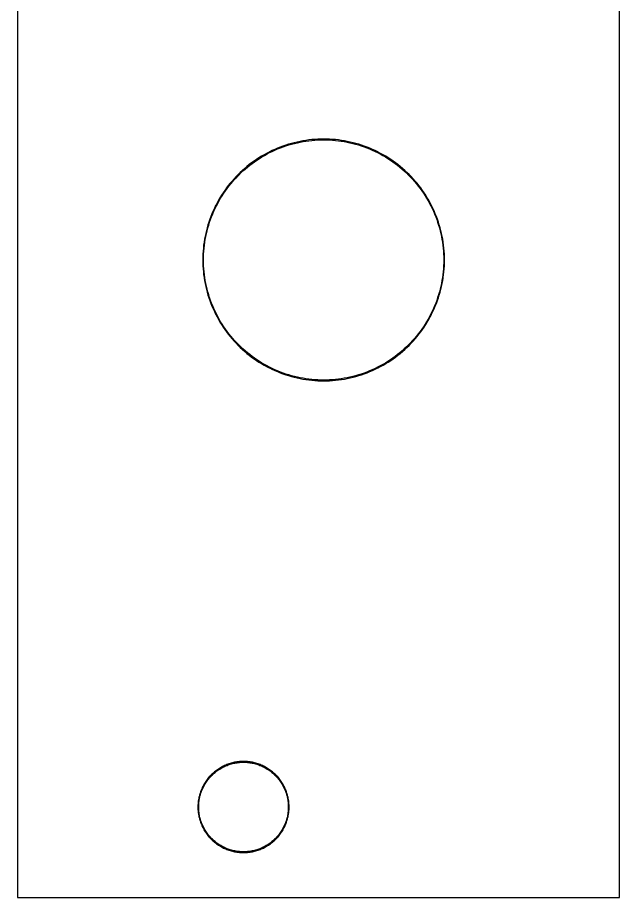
# Model space of a CAD drawing. Extents: x 1 to 21, y 9 to 138.
# Drawn here: x 1.27 to 21.25, y 9.25 to 38.46 of the extents above; entities that cross this region are included whole.
import ezdxf

# ---------------------------------------------------------------- set-up
doc = ezdxf.new("R2010")
doc.units = 0

msp = doc.modelspace()

# ---------------------------------------------------------------- linework, layer by layer
at = {"color": 34, "true_color": 0x008000}
for points in [[(1.27, 9.25398, 0), (21.24989, 9.25398, 0), (21.24989, 137.75411, 0), (1.27, 137.75411, 0), (1.27, 9.25398, 0)], [(11.33195, 34.42537, 0), (11.23365, 34.42181, 0), (11.13586, 34.41572, 0), (11.03782, 34.40734, 0), (10.94028, 34.39667, 0), (10.843, 34.38347, 0), (10.83908, 34.38285, 0), (10.7423, 34.3671, 0), (10.64578, 34.34906, 0), (10.54977, 34.32874, 0), (10.45426, 34.30614, 0), (10.35927, 34.28125, 0), (10.26504, 34.25381, 0), (10.17131, 34.2241, 0), (10.0786, 34.19209, 0), (9.9864, 34.15806, 0), (9.89547, 34.12148, 0), (9.80504, 34.08287, 0), (9.71589, 34.04198, 0), (9.62775, 33.9988, 0), (9.62421, 33.99698, 0), (9.53683, 33.95178, 0), (9.45098, 33.90453, 0), (9.36614, 33.85526, 0), (9.28257, 33.8037, 0), (9.20027, 33.75011, 0), (9.11926, 33.69448, 0), (9.03975, 33.63707, 0), (8.96152, 33.57764, 0), (8.88507, 33.51617, 0), (8.80988, 33.45318, 0), (8.73623, 33.3879, 0), (8.66433, 33.3211, 0), (8.59399, 33.25277, 0), (8.59118, 33.24996, 0), (8.52285, 33.1796, 0), (8.45604, 33.10772, 0), (8.39077, 33.03405, 0), (8.32778, 32.95888, 0), (8.26631, 32.88243, 0), (8.20687, 32.80419, 0), (8.14947, 32.72469, 0), (8.09384, 32.64367, 0), (8.04025, 32.56136, 0), (7.98869, 32.4778, 0), (7.93941, 32.39297, 0), (7.89217, 32.30711, 0), (7.84696, 32.21974, 0), (7.84515, 32.2162, 0), (7.80197, 32.12806, 0), (7.76108, 32.03891, 0), (7.72247, 31.94848, 0), (7.68589, 31.85755, 0), (7.65186, 31.76535, 0), (7.61985, 31.67264, 0), (7.59014, 31.57891, 0), (7.5627, 31.48468, 0), (7.53781, 31.38968, 0), (7.51521, 31.29418, 0), (7.49489, 31.19817, 0), (7.47685, 31.10165, 0), (7.4611, 31.00487, 0), (7.46048, 31.00095, 0), (7.44728, 30.90367, 0), (7.43661, 30.80613, 0), (7.42822, 30.70809, 0), (7.42213, 30.6103, 0), (7.41857, 30.512, 0), (7.4173, 30.41396, 0), (7.41857, 30.31591, 0), (7.42213, 30.21761, 0), (7.42822, 30.11982, 0), (7.43661, 30.02178, 0), (7.44728, 29.92424, 0), (7.46048, 29.82696, 0), (7.4611, 29.82304, 0), (7.47685, 29.72626, 0), (7.49489, 29.62974, 0), (7.51521, 29.53373, 0), (7.53781, 29.43823, 0), (7.5627, 29.34323, 0), (7.59014, 29.249, 0), (7.61985, 29.15527, 0), (7.65186, 29.06256, 0), (7.68589, 28.97036, 0), (7.72247, 28.87943, 0), (7.76108, 28.789, 0), (7.80197, 28.69985, 0), (7.84515, 28.61171, 0), (7.84696, 28.60817, 0), (7.89217, 28.52079, 0), (7.93941, 28.43494, 0), (7.98869, 28.35011, 0), (8.04025, 28.26654, 0), (8.09384, 28.18424, 0), (8.14947, 28.10322, 0), (8.20687, 28.02372, 0), (8.26631, 27.94548, 0), (8.32778, 27.86903, 0), (8.39077, 27.79385, 0), (8.45604, 27.72019, 0), (8.52285, 27.6483, 0), (8.59118, 27.57795, 0), (8.59399, 27.57514, 0), (8.66433, 27.50681, 0), (8.73623, 27.44001, 0), (8.80988, 27.37473, 0), (8.88507, 27.31174, 0), (8.96152, 27.25027, 0), (9.03975, 27.19083, 0), (9.11926, 27.13343, 0), (9.20027, 27.0778, 0), (9.28257, 27.02421, 0), (9.36614, 26.97265, 0), (9.45098, 26.92337, 0), (9.53683, 26.87613, 0), (9.62421, 26.83092, 0), (9.62775, 26.82911, 0), (9.71589, 26.78593, 0), (9.80504, 26.74504, 0), (9.89547, 26.70643, 0), (9.9864, 26.66985, 0), (10.0786, 26.63582, 0), (10.17131, 26.60381, 0), (10.26504, 26.5741, 0), (10.35927, 26.54666, 0), (10.45426, 26.52177, 0), (10.54977, 26.49917, 0), (10.64578, 26.47885, 0), (10.7423, 26.46081, 0), (10.83908, 26.44506, 0), (10.843, 26.44444, 0), (10.94028, 26.43124, 0), (11.03782, 26.42057, 0), (11.13586, 26.41219, 0), (11.23365, 26.40609, 0), (11.33195, 26.40253, 0), (11.43, 26.40126, 0), (11.52804, 26.40253, 0), (11.62634, 26.40609, 0), (11.72413, 26.41219, 0), (11.82217, 26.42057, 0), (11.91971, 26.43124, 0), (12.01699, 26.44444, 0), (12.02091, 26.44506, 0), (12.11769, 26.46081, 0), (12.21421, 26.47885, 0), (12.31022, 26.49917, 0), (12.40572, 26.52177, 0), (12.50072, 26.54666, 0), (12.59495, 26.5741, 0), (12.68868, 26.60381, 0), (12.78139, 26.63582, 0), (12.87359, 26.66985, 0), (12.96452, 26.70643, 0), (13.05495, 26.74504, 0), (13.1441, 26.78593, 0), (13.23224, 26.82911, 0), (13.23578, 26.83092, 0), (13.32316, 26.87613, 0), (13.40901, 26.92337, 0), (13.49384, 26.97265, 0), (13.57741, 27.02421, 0), (13.65971, 27.0778, 0), (13.74073, 27.13343, 0), (13.82023, 27.19083, 0), (13.89847, 27.25027, 0), (13.97492, 27.31174, 0), (14.0501, 27.37473, 0), (14.12376, 27.44001, 0), (14.19565, 27.50681, 0), (14.266, 27.57514, 0), (14.26881, 27.57795, 0), (14.33714, 27.6483, 0), (14.40394, 27.72019, 0), (14.46922, 27.79385, 0), (14.53221, 27.86903, 0), (14.59368, 27.94548, 0), (14.65312, 28.02372, 0), (14.71052, 28.10322, 0), (14.76615, 28.18424, 0), (14.81974, 28.26654, 0), (14.8713, 28.35011, 0), (14.92058, 28.43494, 0), (14.96782, 28.52079, 0), (15.01303, 28.60817, 0), (15.01484, 28.61171, 0), (15.05802, 28.69985, 0), (15.09891, 28.789, 0), (15.13752, 28.87943, 0), (15.1741, 28.97036, 0), (15.20813, 29.06256, 0), (15.24014, 29.15527, 0), (15.26985, 29.249, 0), (15.29729, 29.34323, 0), (15.32218, 29.43823, 0), (15.34478, 29.53373, 0), (15.3651, 29.62974, 0), (15.38314, 29.72626, 0), (15.39889, 29.82304, 0), (15.39951, 29.82696, 0), (15.41271, 29.92424, 0), (15.42338, 30.02178, 0), (15.43176, 30.11982, 0), (15.43786, 30.21761, 0), (15.44142, 30.31591, 0), (15.44269, 30.41396, 0), (15.44142, 30.512, 0), (15.43786, 30.6103, 0), (15.43176, 30.70809, 0), (15.42338, 30.80613, 0), (15.41271, 30.90367, 0), (15.39951, 31.00095, 0), (15.39889, 31.00487, 0), (15.38314, 31.10165, 0), (15.3651, 31.19817, 0), (15.34478, 31.29418, 0), (15.32218, 31.38968, 0), (15.29729, 31.48468, 0), (15.26985, 31.57891, 0), (15.24014, 31.67264, 0), (15.20813, 31.76535, 0), (15.1741, 31.85755, 0), (15.13752, 31.94848, 0), (15.09891, 32.03891, 0), (15.05802, 32.12806, 0), (15.01484, 32.2162, 0), (15.01303, 32.21974, 0), (14.96782, 32.30711, 0), (14.92058, 32.39297, 0), (14.8713, 32.4778, 0), (14.81974, 32.56136, 0), (14.76615, 32.64367, 0), (14.71052, 32.72469, 0), (14.65312, 32.80419, 0), (14.59368, 32.88243, 0), (14.53221, 32.95888, 0), (14.46922, 33.03405, 0), (14.40394, 33.10772, 0), (14.33714, 33.1796, 0), (14.26881, 33.24996, 0), (14.266, 33.25277, 0), (14.19565, 33.3211, 0), (14.12376, 33.3879, 0), (14.0501, 33.45318, 0), (13.97492, 33.51617, 0), (13.89847, 33.57764, 0), (13.82023, 33.63707, 0), (13.74073, 33.69448, 0), (13.65971, 33.75011, 0), (13.57741, 33.8037, 0), (13.49384, 33.85526, 0), (13.40901, 33.90453, 0), (13.32316, 33.95178, 0), (13.23578, 33.99698, 0), (13.23224, 33.9988, 0), (13.1441, 34.04198, 0), (13.05495, 34.08287, 0), (12.96452, 34.12148, 0), (12.87359, 34.15806, 0), (12.78139, 34.19209, 0), (12.68868, 34.2241, 0), (12.59495, 34.25381, 0), (12.50072, 34.28125, 0), (12.40572, 34.30614, 0), (12.31022, 34.32874, 0), (12.21421, 34.34906, 0), (12.11769, 34.3671, 0), (12.02091, 34.38285, 0), (12.01699, 34.38347, 0), (11.91971, 34.39667, 0), (11.82217, 34.40734, 0), (11.72413, 34.41572, 0), (11.62634, 34.42181, 0), (11.52804, 34.42537, 0), (11.43, 34.42665, 0), (11.33195, 34.42537, 0)], [(11.62634, 26.43149, 0), (11.52804, 26.42793, 0), (11.43, 26.42666, 0), (11.33195, 26.42793, 0), (11.23365, 26.43149, 0), (11.13586, 26.43759, 0), (11.03782, 26.44597, 0), (10.94028, 26.45663, 0), (10.84373, 26.46974, 0), (10.75015, 26.48497, 0), (10.65363, 26.503, 0), (10.55762, 26.52332, 0), (10.46212, 26.54593, 0), (10.36712, 26.57082, 0), (10.27289, 26.59825, 0), (10.17916, 26.62797, 0), (10.08644, 26.65998, 0), (9.99424, 26.69401, 0), (9.90332, 26.73059, 0), (9.81289, 26.7692, 0), (9.72373, 26.81009, 0), (9.63657, 26.8528, 0), (9.55176, 26.89668, 0), (9.4659, 26.94392, 0), (9.38108, 26.9932, 0), (9.29751, 27.04476, 0), (9.21521, 27.09835, 0), (9.13419, 27.15398, 0), (9.05469, 27.21138, 0), (8.97645, 27.27082, 0), (8.9, 27.33229, 0), (8.82482, 27.39528, 0), (8.75116, 27.46056, 0), (8.67927, 27.52736, 0), (8.61035, 27.59431, 0), (8.5434, 27.66323, 0), (8.4766, 27.73512, 0), (8.41132, 27.80878, 0), (8.34833, 27.88396, 0), (8.28686, 27.96041, 0), (8.22742, 28.03865, 0), (8.17001, 28.11815, 0), (8.11439, 28.19917, 0), (8.0608, 28.28147, 0), (8.00924, 28.36504, 0), (7.95996, 28.44987, 0), (7.91272, 28.53572, 0), (7.86875, 28.62071, 0), (7.82613, 28.7077, 0), (7.78524, 28.79685, 0), (7.74663, 28.88728, 0), (7.71005, 28.97821, 0), (7.67602, 29.07041, 0), (7.64401, 29.16312, 0), (7.61429, 29.25685, 0), (7.58686, 29.35108, 0), (7.56197, 29.44608, 0), (7.53936, 29.54158, 0), (7.51904, 29.63759, 0), (7.50101, 29.73411, 0), (7.48578, 29.82768, 0), (7.47268, 29.92424, 0), (7.46201, 30.02178, 0), (7.45362, 30.11982, 0), (7.44753, 30.21761, 0), (7.44397, 30.31591, 0), (7.4427, 30.41396, 0), (7.44397, 30.512, 0), (7.44753, 30.6103, 0), (7.45362, 30.70809, 0), (7.46201, 30.80613, 0), (7.47268, 30.90367, 0), (7.48578, 31.00023, 0), (7.50101, 31.0938, 0), (7.51904, 31.19032, 0), (7.53936, 31.28633, 0), (7.56197, 31.38183, 0), (7.58686, 31.47683, 0), (7.61429, 31.57106, 0), (7.64401, 31.66479, 0), (7.67602, 31.7575, 0), (7.71005, 31.8497, 0), (7.74663, 31.94063, 0), (7.78524, 32.03105, 0), (7.82613, 32.12021, 0), (7.86875, 32.2072, 0), (7.91272, 32.29219, 0), (7.95996, 32.37804, 0), (8.00924, 32.46287, 0), (8.0608, 32.54643, 0), (8.11439, 32.62874, 0), (8.17001, 32.70976, 0), (8.22742, 32.78926, 0), (8.28686, 32.8675, 0), (8.34833, 32.94395, 0), (8.41132, 33.01912, 0), (8.4766, 33.09279, 0), (8.5434, 33.16467, 0), (8.61035, 33.23361, 0), (8.67927, 33.30055, 0), (8.75116, 33.36735, 0), (8.82482, 33.43263, 0), (8.9, 33.49562, 0), (8.97645, 33.55709, 0), (9.05469, 33.61652, 0), (9.13419, 33.67393, 0), (9.21521, 33.72956, 0), (9.29751, 33.78315, 0), (9.38108, 33.83471, 0), (9.4659, 33.88398, 0), (9.55176, 33.93123, 0), (9.63692, 33.97529, 0), (9.72373, 34.01782, 0), (9.81289, 34.05871, 0), (9.90332, 34.09732, 0), (9.99424, 34.13389, 0), (10.08644, 34.16793, 0), (10.17916, 34.19994, 0), (10.27289, 34.22966, 0), (10.36712, 34.25709, 0), (10.46212, 34.28197, 0), (10.55762, 34.30458, 0), (10.65363, 34.32491, 0), (10.75015, 34.34294, 0), (10.84372, 34.35817, 0), (10.94028, 34.37127, 0), (11.03782, 34.38194, 0), (11.13586, 34.39032, 0), (11.23365, 34.39642, 0), (11.33195, 34.39998, 0), (11.43, 34.40124, 0), (11.52804, 34.39998, 0), (11.62634, 34.39642, 0), (11.72413, 34.39032, 0), (11.82217, 34.38194, 0), (11.91971, 34.37127, 0), (12.01627, 34.35817, 0), (12.10984, 34.34294, 0), (12.20636, 34.32491, 0), (12.30237, 34.30458, 0), (12.39787, 34.28197, 0), (12.49287, 34.25709, 0), (12.5871, 34.22966, 0), (12.68083, 34.19994, 0), (12.77354, 34.16793, 0), (12.86574, 34.13389, 0), (12.95667, 34.09732, 0), (13.0471, 34.05871, 0), (13.13625, 34.01782, 0), (13.22289, 33.97538, 0), (13.30823, 33.93123, 0), (13.39408, 33.88398, 0), (13.47891, 33.83471, 0), (13.56248, 33.78315, 0), (13.64478, 33.72956, 0), (13.7258, 33.67393, 0), (13.8053, 33.61652, 0), (13.88354, 33.55709, 0), (13.95999, 33.49562, 0), (14.03517, 33.43263, 0), (14.10883, 33.36735, 0), (14.18072, 33.30055, 0), (14.24964, 33.23361, 0), (14.31659, 33.16467, 0), (14.38339, 33.09279, 0), (14.44867, 33.01912, 0), (14.51166, 32.94395, 0), (14.57313, 32.8675, 0), (14.63257, 32.78926, 0), (14.68997, 32.70976, 0), (14.7456, 32.62874, 0), (14.79919, 32.54643, 0), (14.85075, 32.46287, 0), (14.90003, 32.37804, 0), (14.94727, 32.29219, 0), (14.99124, 32.2072, 0), (15.03386, 32.12021, 0), (15.07475, 32.03105, 0), (15.11336, 31.94063, 0), (15.14994, 31.8497, 0), (15.18397, 31.7575, 0), (15.21598, 31.66479, 0), (15.2457, 31.57106, 0), (15.27313, 31.47683, 0), (15.29802, 31.38183, 0), (15.32063, 31.28633, 0), (15.34095, 31.19032, 0), (15.35898, 31.0938, 0), (15.37421, 31.00023, 0), (15.38731, 30.90367, 0), (15.39798, 30.80613, 0), (15.40636, 30.70809, 0), (15.41246, 30.6103, 0), (15.41602, 30.512, 0), (15.41729, 30.41396, 0), (15.41602, 30.31591, 0), (15.41246, 30.21761, 0), (15.40636, 30.11982, 0), (15.39798, 30.02178, 0), (15.38731, 29.92424, 0), (15.37421, 29.82768, 0), (15.35898, 29.73411, 0), (15.34095, 29.63759, 0), (15.32063, 29.54158, 0), (15.29802, 29.44608, 0), (15.27313, 29.35108, 0), (15.2457, 29.25685, 0), (15.21598, 29.16312, 0), (15.18397, 29.07041, 0), (15.14994, 28.97821, 0), (15.11336, 28.88728, 0), (15.07475, 28.79685, 0), (15.03386, 28.7077, 0), (14.99124, 28.62071, 0), (14.94727, 28.53572, 0), (14.90003, 28.44987, 0), (14.85075, 28.36504, 0), (14.79919, 28.28147, 0), (14.7456, 28.19917, 0), (14.68997, 28.11815, 0), (14.63257, 28.03865, 0), (14.57313, 27.96041, 0), (14.51166, 27.88396, 0), (14.44867, 27.80878, 0), (14.38339, 27.73512, 0), (14.31659, 27.66323, 0), (14.24964, 27.59431, 0), (14.18072, 27.52736, 0), (14.10883, 27.46056, 0), (14.03517, 27.39528, 0), (13.95999, 27.33229, 0), (13.88354, 27.27082, 0), (13.8053, 27.21138, 0), (13.7258, 27.15398, 0), (13.64478, 27.09835, 0), (13.56248, 27.04476, 0), (13.47891, 26.9932, 0), (13.39408, 26.94392, 0), (13.30823, 26.89668, 0), (13.22324, 26.85271, 0), (13.13625, 26.81009, 0), (13.0471, 26.7692, 0), (12.95667, 26.73059, 0), (12.86574, 26.69401, 0), (12.77354, 26.65998, 0), (12.68083, 26.62797, 0), (12.5871, 26.59825, 0), (12.49287, 26.57082, 0), (12.39787, 26.54593, 0), (12.30237, 26.52332, 0), (12.20636, 26.503, 0), (12.10984, 26.48497, 0), (12.01626, 26.46974, 0), (11.91971, 26.45663, 0), (11.82217, 26.44597, 0), (11.72413, 26.43759, 0), (11.62634, 26.43149, 0)], [(8.75055, 13.7668, 0), (8.71169, 13.76578, 0), (8.67282, 13.76375, 0), (8.63396, 13.7607, 0), (8.59536, 13.75664, 0), (8.55649, 13.75156, 0), (8.55256, 13.75093, 0), (8.51421, 13.74484, 0), (8.47586, 13.73773, 0), (8.43776, 13.72985, 0), (8.39991, 13.72071, 0), (8.36232, 13.7108, 0), (8.32498, 13.69988, 0), (8.2879, 13.68794, 0), (8.25107, 13.67499, 0), (8.21475, 13.66102, 0), (8.17868, 13.64629, 0), (8.14312, 13.63054, 0), (8.10781, 13.61403, 0), (8.07302, 13.5965, 0), (8.06948, 13.5947, 0), (8.03519, 13.57616, 0), (8.0014, 13.55685, 0), (7.96813, 13.53653, 0), (7.93536, 13.5157, 0), (7.90311, 13.49361, 0), (7.87136, 13.471, 0), (7.84037, 13.44738, 0), (7.81014, 13.42299, 0), (7.78017, 13.39785, 0), (7.75121, 13.37219, 0), (7.72277, 13.34552, 0), (7.69508, 13.31809, 0), (7.69227, 13.31528, 0), (7.66535, 13.28709, 0), (7.63893, 13.25839, 0), (7.61353, 13.22892, 0), (7.58864, 13.19895, 0), (7.56476, 13.16822, 0), (7.54165, 13.13697, 0), (7.5193, 13.10497, 0), (7.49796, 13.07246, 0), (7.47713, 13.03944, 0), (7.45757, 13.00591, 0), (7.43852, 12.97187, 0), (7.42049, 12.93733, 0), (7.41869, 12.93379, 0), (7.40167, 12.89874, 0), (7.38541, 12.86318, 0), (7.37017, 12.82736, 0), (7.35595, 12.7913, 0), (7.34249, 12.75472, 0), (7.33004, 12.71764, 0), (7.31861, 12.68055, 0), (7.3082, 12.64296, 0), (7.2988, 12.60537, 0), (7.29016, 12.56727, 0), (7.28254, 12.52891, 0), (7.27619, 12.49056, 0), (7.27557, 12.48664, 0), (7.26998, 12.44828, 0), (7.26541, 12.40942, 0), (7.26186, 12.37081, 0), (7.25932, 12.33195, 0), (7.25779, 12.29283, 0), (7.25728, 12.25397, 0), (7.25779, 12.21511, 0), (7.25932, 12.17599, 0), (7.26186, 12.13713, 0), (7.26541, 12.09852, 0), (7.26998, 12.05966, 0), (7.27557, 12.02131, 0), (7.27619, 12.01738, 0), (7.28254, 11.97903, 0), (7.29016, 11.94067, 0), (7.2988, 11.90257, 0), (7.3082, 11.86498, 0), (7.31861, 11.82739, 0), (7.33004, 11.79031, 0), (7.34249, 11.75322, 0), (7.35595, 11.71665, 0), (7.37017, 11.68058, 0), (7.38541, 11.64476, 0), (7.40167, 11.6092, 0), (7.41869, 11.57415, 0), (7.42049, 11.57061, 0), (7.43852, 11.53607, 0), (7.45757, 11.50203, 0), (7.47713, 11.4685, 0), (7.49796, 11.43548, 0), (7.5193, 11.40297, 0), (7.54165, 11.37097, 0), (7.56476, 11.33973, 0), (7.58864, 11.30899, 0), (7.61353, 11.27902, 0), (7.63893, 11.24956, 0), (7.66535, 11.22085, 0), (7.69227, 11.19266, 0), (7.69508, 11.18985, 0), (7.72277, 11.16242, 0), (7.75121, 11.13575, 0), (7.78017, 11.11009, 0), (7.81014, 11.08495, 0), (7.84037, 11.06056, 0), (7.87136, 11.03694, 0), (7.90311, 11.01434, 0), (7.93536, 10.99224, 0), (7.96813, 10.97141, 0), (8.0014, 10.95109, 0), (8.03519, 10.93179, 0), (8.06948, 10.91324, 0), (8.07302, 10.91144, 0), (8.10781, 10.89391, 0), (8.14312, 10.8774, 0), (8.17868, 10.86166, 0), (8.21475, 10.84692, 0), (8.25107, 10.83295, 0), (8.2879, 10.82, 0), (8.32498, 10.80806, 0), (8.36232, 10.79714, 0), (8.39991, 10.78723, 0), (8.43776, 10.77809, 0), (8.47586, 10.77022, 0), (8.51421, 10.7631, 0), (8.55256, 10.75701, 0), (8.55649, 10.75639, 0), (8.59536, 10.75131, 0), (8.63396, 10.74724, 0), (8.67282, 10.7442, 0), (8.71169, 10.74216, 0), (8.75055, 10.74115, 0), (8.78966, 10.74115, 0), (8.82853, 10.74216, 0), (8.86739, 10.7442, 0), (8.90625, 10.74724, 0), (8.94486, 10.75131, 0), (8.98372, 10.75639, 0), (8.98765, 10.75701, 0), (9.026, 10.7631, 0), (9.06434, 10.77022, 0), (9.10244, 10.77809, 0), (9.1403, 10.78723, 0), (9.17789, 10.79714, 0), (9.21523, 10.80806, 0), (9.25231, 10.82, 0), (9.28914, 10.83295, 0), (9.32546, 10.84692, 0), (9.36153, 10.86166, 0), (9.39709, 10.8774, 0), (9.4324, 10.89391, 0), (9.4672, 10.91144, 0), (9.47073, 10.91324, 0), (9.50503, 10.93179, 0), (9.53881, 10.95109, 0), (9.57208, 10.97141, 0), (9.60485, 10.99224, 0), (9.63711, 11.01434, 0), (9.66886, 11.03694, 0), (9.69985, 11.06056, 0), (9.73007, 11.08495, 0), (9.76004, 11.11009, 0), (9.789, 11.13575, 0), (9.81744, 11.16242, 0), (9.84512, 11.18985, 0), (9.84794, 11.19266, 0), (9.87487, 11.22085, 0), (9.90128, 11.24956, 0), (9.92667, 11.27902, 0), (9.95158, 11.30899, 0), (9.97545, 11.33973, 0), (9.99857, 11.37097, 0), (10.02092, 11.40297, 0), (10.04224, 11.43548, 0), (10.06307, 11.4685, 0), (10.08264, 11.50203, 0), (10.10169, 11.53607, 0), (10.11971, 11.57061, 0), (10.12153, 11.57415, 0), (10.13855, 11.6092, 0), (10.1548, 11.64476, 0), (10.17004, 11.68058, 0), (10.18427, 11.71665, 0), (10.19773, 11.75322, 0), (10.21017, 11.79031, 0), (10.2216, 11.82739, 0), (10.23202, 11.86498, 0), (10.24142, 11.90257, 0), (10.25005, 11.94067, 0), (10.25766, 11.97903, 0), (10.26402, 12.01738, 0), (10.26464, 12.02131, 0), (10.27023, 12.05966, 0), (10.2748, 12.09852, 0), (10.27835, 12.13713, 0), (10.2809, 12.17599, 0), (10.28242, 12.21511, 0), (10.28293, 12.25397, 0), (10.28242, 12.29283, 0), (10.2809, 12.33195, 0), (10.27835, 12.37081, 0), (10.2748, 12.40942, 0), (10.27023, 12.44828, 0), (10.26464, 12.48664, 0), (10.26402, 12.49056, 0), (10.25766, 12.52891, 0), (10.25005, 12.56727, 0), (10.24142, 12.60537, 0), (10.23202, 12.64296, 0), (10.2216, 12.68055, 0), (10.21017, 12.71764, 0), (10.19773, 12.75472, 0), (10.18427, 12.7913, 0), (10.17004, 12.82736, 0), (10.1548, 12.86318, 0), (10.13855, 12.89874, 0), (10.12153, 12.93379, 0), (10.11971, 12.93733, 0), (10.10169, 12.97187, 0), (10.08264, 13.00591, 0), (10.06307, 13.03944, 0), (10.04224, 13.07246, 0), (10.02092, 13.10497, 0), (9.99857, 13.13697, 0), (9.97545, 13.16822, 0), (9.95158, 13.19895, 0), (9.92667, 13.22892, 0), (9.90128, 13.25839, 0), (9.87487, 13.28709, 0), (9.84794, 13.31528, 0), (9.84512, 13.31809, 0), (9.81744, 13.34552, 0), (9.789, 13.37219, 0), (9.76004, 13.39785, 0), (9.73007, 13.42299, 0), (9.69985, 13.44738, 0), (9.66886, 13.471, 0), (9.63711, 13.49361, 0), (9.60485, 13.5157, 0), (9.57208, 13.53653, 0), (9.53881, 13.55685, 0), (9.50503, 13.57616, 0), (9.47073, 13.5947, 0), (9.4672, 13.5965, 0), (9.4324, 13.61403, 0), (9.39709, 13.63054, 0), (9.36153, 13.64629, 0), (9.32546, 13.66102, 0), (9.28914, 13.67499, 0), (9.25231, 13.68794, 0), (9.21523, 13.69988, 0), (9.17789, 13.7108, 0), (9.1403, 13.72071, 0), (9.10244, 13.72985, 0), (9.06434, 13.73773, 0), (9.026, 13.74484, 0), (8.98765, 13.75093, 0), (8.98372, 13.75156, 0), (8.94486, 13.75664, 0), (8.90625, 13.7607, 0), (8.86739, 13.76375, 0), (8.82853, 13.76578, 0), (8.78966, 13.7668, 0), (8.75055, 13.7668, 0)], [(8.86739, 10.7696, 0), (8.82853, 10.76756, 0), (8.78966, 10.76655, 0), (8.75055, 10.76655, 0), (8.71169, 10.76756, 0), (8.67282, 10.7696, 0), (8.63396, 10.77264, 0), (8.59536, 10.77671, 0), (8.55663, 10.78177, 0), (8.52206, 10.78726, 0), (8.48371, 10.79437, 0), (8.44561, 10.80225, 0), (8.40776, 10.81139, 0), (8.37017, 10.8213, 0), (8.33283, 10.83222, 0), (8.29575, 10.84416, 0), (8.25892, 10.85711, 0), (8.2226, 10.87108, 0), (8.18653, 10.88581, 0), (8.15096, 10.90156, 0), (8.11566, 10.91807, 0), (8.0837, 10.93417, 0), (8.05012, 10.95234, 0), (8.01633, 10.97164, 0), (7.98306, 10.99196, 0), (7.95029, 11.01279, 0), (7.91804, 11.03489, 0), (7.88629, 11.05749, 0), (7.8553, 11.08111, 0), (7.82507, 11.1055, 0), (7.7951, 11.13064, 0), (7.76614, 11.1563, 0), (7.7377, 11.18297, 0), (7.71235, 11.20808, 0), (7.6859, 11.23578, 0), (7.65948, 11.26449, 0), (7.63408, 11.29395, 0), (7.60919, 11.32392, 0), (7.58531, 11.35466, 0), (7.5622, 11.3859, 0), (7.53985, 11.4179, 0), (7.51851, 11.45041, 0), (7.49768, 11.48343, 0), (7.47812, 11.51696, 0), (7.45907, 11.551, 0), (7.44221, 11.58331, 0), (7.42583, 11.61705, 0), (7.40957, 11.65261, 0), (7.39433, 11.68843, 0), (7.38011, 11.7245, 0), (7.36664, 11.76107, 0), (7.3542, 11.79816, 0), (7.34277, 11.83524, 0), (7.33235, 11.87283, 0), (7.32296, 11.91042, 0), (7.31432, 11.94852, 0), (7.3067, 11.98688, 0), (7.30076, 12.02278, 0), (7.29538, 12.05966, 0), (7.29081, 12.09852, 0), (7.28725, 12.13713, 0), (7.28471, 12.17599, 0), (7.28319, 12.21511, 0), (7.28268, 12.25397, 0), (7.28319, 12.29283, 0), (7.28471, 12.33195, 0), (7.28725, 12.37081, 0), (7.29081, 12.40942, 0), (7.29538, 12.44828, 0), (7.30074, 12.48509, 0), (7.3067, 12.52106, 0), (7.31432, 12.55942, 0), (7.32296, 12.59752, 0), (7.33235, 12.63511, 0), (7.34277, 12.6727, 0), (7.3542, 12.70979, 0), (7.36664, 12.74687, 0), (7.38011, 12.78345, 0), (7.39433, 12.81951, 0), (7.40957, 12.85533, 0), (7.42583, 12.89089, 0), (7.44221, 12.92463, 0), (7.45907, 12.95694, 0), (7.47812, 12.99098, 0), (7.49768, 13.02451, 0), (7.51851, 13.05753, 0), (7.53985, 13.09004, 0), (7.5622, 13.12204, 0), (7.58531, 13.15329, 0), (7.60919, 13.18402, 0), (7.63408, 13.21399, 0), (7.65948, 13.24346, 0), (7.6859, 13.27216, 0), (7.71235, 13.29986, 0), (7.7377, 13.32497, 0), (7.76614, 13.35164, 0), (7.7951, 13.3773, 0), (7.82507, 13.40244, 0), (7.8553, 13.42683, 0), (7.88629, 13.45045, 0), (7.91804, 13.47306, 0), (7.95029, 13.49515, 0), (7.98306, 13.51598, 0), (8.01633, 13.5363, 0), (8.05012, 13.55561, 0), (8.0837, 13.57376, 0), (8.11566, 13.58987, 0), (8.15096, 13.60638, 0), (8.18653, 13.62213, 0), (8.2226, 13.63686, 0), (8.25892, 13.65083, 0), (8.29575, 13.66378, 0), (8.33283, 13.67572, 0), (8.37017, 13.68664, 0), (8.40776, 13.69655, 0), (8.44561, 13.70569, 0), (8.48371, 13.71357, 0), (8.52206, 13.72068, 0), (8.55666, 13.72618, 0), (8.59536, 13.73124, 0), (8.63396, 13.7353, 0), (8.67282, 13.73835, 0), (8.71169, 13.74038, 0), (8.75055, 13.74139, 0), (8.78966, 13.74139, 0), (8.82853, 13.74038, 0), (8.86739, 13.73835, 0), (8.90625, 13.7353, 0), (8.94486, 13.73124, 0), (8.98355, 13.72618, 0), (9.01815, 13.72068, 0), (9.0565, 13.71357, 0), (9.0946, 13.70569, 0), (9.13245, 13.69655, 0), (9.17004, 13.68664, 0), (9.20738, 13.67572, 0), (9.24446, 13.66378, 0), (9.28129, 13.65083, 0), (9.31762, 13.63686, 0), (9.35368, 13.62213, 0), (9.38923, 13.60638, 0), (9.42455, 13.58987, 0), (9.45653, 13.57376, 0), (9.4901, 13.55561, 0), (9.52388, 13.5363, 0), (9.55715, 13.51598, 0), (9.58991, 13.49515, 0), (9.62218, 13.47306, 0), (9.65393, 13.45045, 0), (9.68492, 13.42683, 0), (9.71514, 13.40244, 0), (9.74511, 13.3773, 0), (9.77407, 13.35164, 0), (9.80252, 13.32497, 0), (9.82766, 13.30006, 0), (9.85432, 13.27216, 0), (9.88073, 13.24346, 0), (9.90612, 13.21399, 0), (9.93103, 13.18402, 0), (9.9549, 13.15329, 0), (9.97802, 13.12204, 0), (10.00037, 13.09004, 0), (10.02169, 13.05753, 0), (10.04252, 13.02451, 0), (10.06209, 12.99098, 0), (10.08114, 12.95694, 0), (10.09801, 12.92462, 0), (10.11439, 12.89089, 0), (10.13064, 12.85533, 0), (10.14588, 12.81951, 0), (10.16011, 12.78345, 0), (10.17357, 12.74687, 0), (10.18601, 12.70979, 0), (10.19745, 12.6727, 0), (10.20786, 12.63511, 0), (10.21726, 12.59752, 0), (10.22589, 12.55942, 0), (10.23351, 12.52106, 0), (10.23947, 12.48509, 0), (10.24483, 12.44828, 0), (10.2494, 12.40942, 0), (10.25296, 12.37081, 0), (10.2555, 12.33195, 0), (10.25702, 12.29283, 0), (10.25752, 12.25397, 0), (10.25702, 12.21511, 0), (10.2555, 12.17599, 0), (10.25296, 12.13713, 0), (10.2494, 12.09852, 0), (10.24483, 12.05966, 0), (10.23945, 12.02278, 0), (10.23351, 11.98688, 0), (10.22589, 11.94852, 0), (10.21726, 11.91042, 0), (10.20786, 11.87283, 0), (10.19745, 11.83524, 0), (10.18601, 11.79816, 0), (10.17357, 11.76107, 0), (10.16011, 11.7245, 0), (10.14588, 11.68843, 0), (10.13064, 11.65261, 0), (10.11439, 11.61705, 0), (10.09801, 11.58332, 0), (10.08114, 11.551, 0), (10.06209, 11.51696, 0), (10.04252, 11.48343, 0), (10.02169, 11.45041, 0), (10.00037, 11.4179, 0), (9.97802, 11.3859, 0), (9.9549, 11.35466, 0), (9.93103, 11.32392, 0), (9.90612, 11.29395, 0), (9.88073, 11.26449, 0), (9.85432, 11.23578, 0), (9.82766, 11.20788, 0), (9.80252, 11.18297, 0), (9.77407, 11.1563, 0), (9.74511, 11.13064, 0), (9.71514, 11.1055, 0), (9.68492, 11.08111, 0), (9.65393, 11.05749, 0), (9.62218, 11.03489, 0), (9.58991, 11.01279, 0), (9.55715, 10.99196, 0), (9.52388, 10.97164, 0), (9.4901, 10.95234, 0), (9.45653, 10.93418, 0), (9.42455, 10.91807, 0), (9.38923, 10.90156, 0), (9.35368, 10.88581, 0), (9.31762, 10.87108, 0), (9.28129, 10.85711, 0), (9.24446, 10.84416, 0), (9.20738, 10.83222, 0), (9.17004, 10.8213, 0), (9.13245, 10.81139, 0), (9.0946, 10.80225, 0), (9.0565, 10.79437, 0), (9.01815, 10.78726, 0), (8.98358, 10.78177, 0), (8.94486, 10.77671, 0), (8.90625, 10.77264, 0), (8.86739, 10.7696, 0)]]:
    msp.add_polyline3d(points, close=True, dxfattribs=at)
at = {"color": 5, "true_color": 0x0000ff}
msp.add_polyline3d([(21.24989, 9.25398, 0), (21.24989, 137.7541, 0), (1.27, 137.7541, 0), (1.27, 9.25398, 0), (21.24989, 9.25398, 0)], close=True, dxfattribs=at)

doc.saveas('drawing.dxf')
